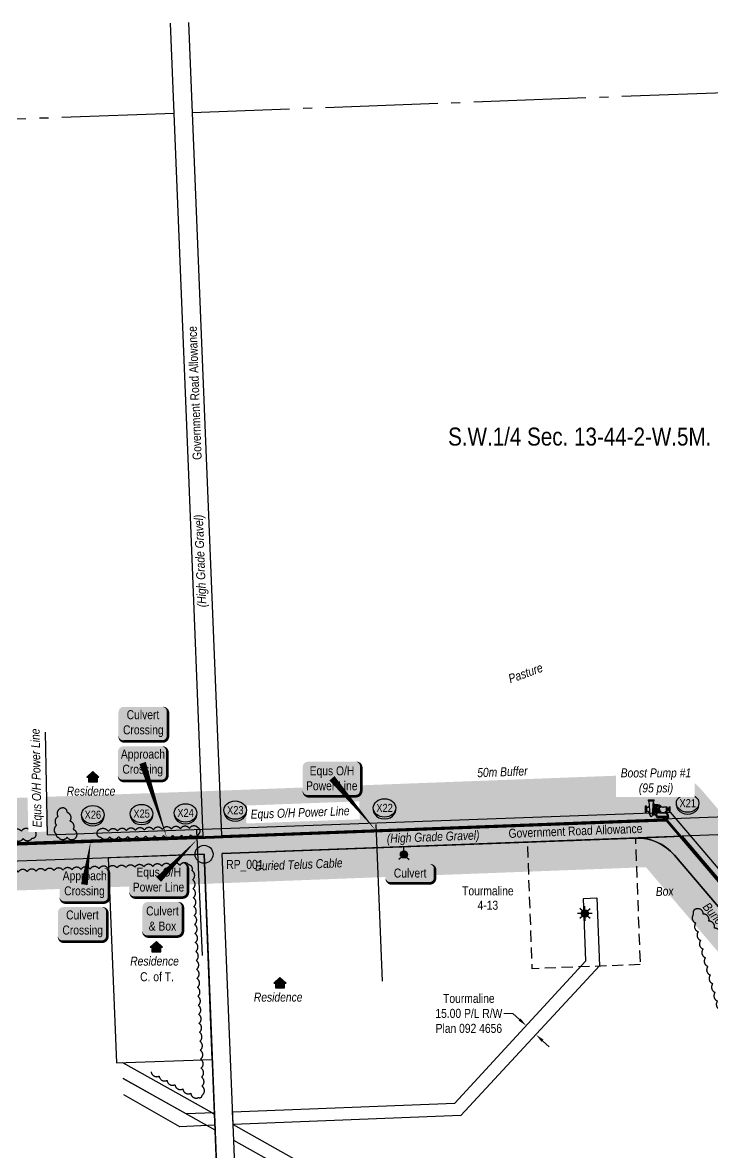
# Model space of a CAD drawing. Extents: x 686576 to 694196, y 5850445 to 5855412.
# Drawn here: x 690578 to 691345, y 5851791 to 5853049 of the extents above; entities that cross this region are included whole.
import ezdxf
from ezdxf.enums import TextEntityAlignment as Align

# ---------------------------------------------------------------- set-up
doc = ezdxf.new("R2010")
doc.units = 0
doc.header["$LTSCALE"] = 5
doc.header["$PDSIZE"] = 0.5
for name, pattern in [('0', [1, 1, 0]), ('foc-ACCESSROAD', [3.75, 2.5, -1.25]), ('foc-QUARTERLINE', [33, 25, -3, 2, -3])]:
    doc.linetypes.add(name, pattern=pattern)
doc.layers.get('Defpoints').update_dxf_attribs({"color": 9})
for name, color, linetype in [('35', 37, 'Continuous'), ('AS-POWER', 104, 'foc-POWER'), ('AS-POWER-T', 104, 'Continuous'), ('AS-RESIDENCE', 14, 'Continuous'), ('AS-TELEPHONE-T', 224, 'Continuous'), ('AS-TELUS', 224, 'foc-TEL'), ('C-SYMBOL', 7, 'Continuous'), ('CG-NOTES', 7, 'Continuous'), ('F-RW', 190, 'Continuous'), ('F-WS', 190, 'foc-ACCESSROAD'), ('F-WS-S', 190, 'Continuous'), ('L-QSEC', 8, 'foc-QUARTERLINE'), ('L-ROAD-T', 7, 'Continuous'), ('L-SEC', 7, 'Continuous'), ('L-TITLEDB', 4, 'Continuous'), ('L-TITLEDB-T', 4, 'Continuous'), ('P-BUFFER-H 30m', 51, 'Continuous'), ('P-BUFFER-T', 40, 'Continuous'), ('P-CROSSINGS', 250, 'Continuous'), ('P-TXT', 4, 'Continuous'), ('T-BUSH', 110, '0')]:
    doc.layers.add(name, color=color, linetype=linetype)
for name, color, linetype, lineweight in [('F-RW-T', 190, 'Continuous', 9), ('F-WS-T', 190, 'Continuous', 9), ('T-TEXT', 48, 'Continuous', 18)]:
    doc.layers.add(name, color=color, linetype=linetype, lineweight=lineweight)
doc.layers.add('P-PROPOSED-WL4', color=7, linetype='Continuous', true_color=0x5b5bc8)
doc.styles.add('100L', font='ARIALN.TTF', dxfattribs={"height": 11})
doc.styles.add('175L', font='ARIALN.TTF', dxfattribs={"height": 20})
doc.styles.add('80', font='ARIALN.TTF', dxfattribs={"height": 10})
doc.styles.add('80CG', font='ARIALN.TTF', dxfattribs={"height": 10})
doc.styles.add('80L', font='ARIALN.TTF', dxfattribs={"height": 10})
doc.styles.add('80LS', font='ARIALNI.TTF', dxfattribs={"height": 10})
doc.styles.add('Crossing', font='ARIALN.TTF', dxfattribs={"height": 10})
doc.styles.add('foc-LtypeFont', font='ARIALN.TTF', dxfattribs={"height": 7.35})
doc.linetypes.add('foc-POWER', pattern='A,6,-1,["P",foc-LtypeFont,S=0.2,R=0,X=-0.625,Y=-0.75],-1.24,4', length=12.24)
doc.linetypes.add('foc-TEL', pattern='A,2,-1,["T",foc-LtypeFont,S=0.2,R=0,X=-0.425,Y=-0.75],-1.24,8', length=12.24)
doc.linetypes.add('foc-TEL-NOLINE', pattern='A,0,-2,["T",foc-LtypeFont,S=0.2,R=0,X=-0.425,Y=-0.75],-10.24', length=12.24)
doc.dimstyles.new('Compass 5 000', dxfattribs={"dimscale": 5, "dimtxt": 9, "dimasz": 2, "dimexe": 0.2, "dimexo": 0.0625, "dimgap": 0.5, "dimtad": 0, "dimtih": 1, "dimtoh": 1, "dimzin": 0, "dimdsep": 46, "dimtxsty": '80CG', "dimcen": 0.1, "dimse1": 1, "dimse2": 1, "dimclrd": 256, "dimclrt": 256, "dimaunit": 1, "dimadec": 4, "dimazin": 0, "dimtfac": 0.06, "dimtofl": 0, "dimtmove": 0, "dimatfit": 1, "dimfxl": 0.2, "dimtolj": 1, "dimtzin": 0, "dimlwd": -1, "dimarcsym": 0})

# ---------------------------------------------------------------- blocks, each defined once
blk = doc.blocks.new('*D79')
at = {"layer": 'Defpoints', "color": 0, "transparency": 16777216}
for p in [(691147.2, 5851942.8), (691137.8, 5851932.5), (691158.1, 5851932.7)]:
    blk.add_point(p, dxfattribs=at)
at = {"layer": 'F-RW-T', "transparency": 16777216}
for p, q in [((691123.1, 5851946.1), (691113.1, 5851946.1)), ((691130.4, 5851939.3), (691123.1, 5851946.1)), ((691156, 5851915.7), (691163.4, 5851908.9))]:
    blk.add_line(p, q, dxfattribs=at)
for points in [[(691131.6, 5851940.5), (691129.3, 5851938.1), (691137.8, 5851932.5)], [(691157.1, 5851916.9), (691154.9, 5851914.5), (691148.7, 5851922.5)]]:
    blk.add_solid(points, dxfattribs=at)
at = {"layer": 'F-RW-T', "transparency": 16777216, "insert": (691074, 5851946.1), "char_height": 10, "attachment_point": 5, "style": '80CG'}
blk.add_mtext('\\A1;Tourmaline\\P15.00 P/L R/W\\PPlan 092 4656', dxfattribs=at)
blk = doc.blocks.new('res_occ')
for points in [[(0.1, 0.89), (-1.26, -0.37), (1.46, -0.37)], [(-0.9, -1.43), (1.1, -1.43), (1.1, -0.37), (-0.9, -0.37)]]:
    blk.add_hatch(color=14).paths.add_polyline_path(points)
at = {"color": 14}
for points in [[(0.1, 0.89), (-1.26, -0.37), (1.46, -0.37)], [(-0.9, -1.43), (1.1, -1.43), (1.1, -0.37), (-0.9, -0.37)]]:
    blk.add_lwpolyline(points, close=True, dxfattribs=at)
blk = doc.blocks.new('GAS')
h = blk.add_hatch(color=255)
h.dxf.hatch_style = 1
edge = h.paths.add_edge_path()
edge.add_arc((0, 0), 0.9, 0, 360)
for p, q in [((-0.81, 0), (-1.62, 0)), ((-0.57, 0.57), (-1.14, 1.14)), ((0, 0.81), (0, 1.62)), ((0.57, 0.57), (1.14, 1.14)), ((1.62, 0), (0.81, 0)), ((-0.57, -0.57), (-1.14, -1.14)), ((0, -0.81), (0, -1.62)), ((1.14, -1.14), (0.57, -0.57))]:
    blk.add_line(p, q)
blk.add_circle((0, 0), 0.8)
blk = doc.blocks.new('*U52')
h = blk.add_hatch(color=254)
edge = h.paths.add_edge_path()
edge.add_line((-21.5, -20), (21.5, -20))
edge.add_arc((21.5, -14), 6, 270, 360)
edge.add_line((27.5, -14), (27.5, 12.5))
edge.add_arc((21.5, 12.5), 6, 0, 90)
edge.add_line((21.5, 18.5), (-21.5, 18.5))
edge.add_arc((-21.5, 12.5), 6, 90, 180)
edge.add_line((-27.5, 12.5), (-27.5, -14))
edge.add_arc((-21.5, -14), 6, 180, 270)
at = {"color": 160, "flags": 128}
blk.add_lwpolyline([(-21.5, -20, 3, 3, 0), (21.5, -20, 3, 3, 0.414214), (27.5, -14, 3, 3, 0), (27.5, 12.5, 3, 0, 0.414214), (21.5, 18.5, 0, 0, 0), (-21.5, 18.5, 0, 0, 0.414214), (-27.5, 12.5, 0, 0, 0), (-27.5, -14, 0, 3, 0.414214)], format="xyseb", close=True, dxfattribs=at)
at = {"color": 160, "style": '80'}
blk.add_attdef('ENTER_TEXT_001', (-26.8, -4.9), '', height=10, dxfattribs=at)
blk = doc.blocks.new('*U53')
h = blk.add_hatch(color=254)
edge = h.paths.add_edge_path()
edge.add_line((-21.5, -20), (21.5, -20))
edge.add_arc((21.5, -14), 6, 270, 360)
edge.add_line((27.5, -14), (27.5, 12.5))
edge.add_arc((21.5, 12.5), 6, 0, 90)
edge.add_line((21.5, 18.5), (-21.5, 18.5))
edge.add_arc((-21.5, 12.5), 6, 90, 180)
edge.add_line((-27.5, 12.5), (-27.5, -14))
edge.add_arc((-21.5, -14), 6, 180, 270)
at = {"color": 160, "flags": 128}
blk.add_lwpolyline([(-21.5, -20, 3, 3, 0), (21.5, -20, 3, 3, 0.414214), (27.5, -14, 3, 3, 0), (27.5, 12.5, 3, 0, 0.414214), (21.5, 18.5, 0, 0, 0), (-21.5, 18.5, 0, 0, 0.414214), (-27.5, 12.5, 0, 0, 0), (-27.5, -14, 0, 3, 0.414214)], format="xyseb", close=True, dxfattribs=at)
at = {"color": 160, "style": '80'}
blk.add_attdef('ENTER_TEXT_001', (-26.8, -4.9), '', height=10, dxfattribs=at)
blk = doc.blocks.new('*U46')
h = blk.add_hatch(color=255)
edge = h.paths.add_edge_path()
edge.add_line((-26.5, -20), (26.5, -20))
edge.add_arc((26.5, -14), 6, 270, 360)
edge.add_line((32.5, -14), (32.5, 12.5))
edge.add_arc((26.5, 12.5), 6, 0, 90)
edge.add_line((26.5, 18.5), (-26.5, 18.5))
edge.add_arc((-26.5, 12.5), 6, 90, 180)
edge.add_line((-32.5, 12.5), (-32.5, -14))
edge.add_arc((-26.5, -14), 6, 180, 270)
at = {"color": 104, "flags": 128}
blk.add_lwpolyline([(-26.5, -20, 3, 3, 0), (26.5, -20, 3, 3, 0.414214), (32.5, -14, 3, 3, 0), (32.5, 12.5, 3, 0, 0.414214), (26.5, 18.5, 0, 0, 0), (-26.5, 18.5, 0, 0, 0.414214), (-32.5, 12.5, 0, 0, 0), (-32.5, -14, 0, 3, 0.414214)], format="xyseb", close=True, dxfattribs=at)
blk.add_lwpolyline([(49.4, -58.8, 0, 7.5, 0), (0, 0, 0, 0, 0)], format="xyseb", dxfattribs=at)
at = {"color": 104, "style": '80'}
blk.add_attdef('ENTER_TEXT_001', (-26.8, -4.9), '', height=10, dxfattribs=at)
blk = doc.blocks.new('*U41')
h = blk.add_hatch(color=255)
edge = h.paths.add_edge_path()
edge.add_line((-26.5, -20), (26.5, -20))
edge.add_arc((26.5, -14), 6, 270, 360)
edge.add_line((32.5, -14), (32.5, 12.5))
edge.add_arc((26.5, 12.5), 6, 0, 90)
edge.add_line((26.5, 18.5), (-26.5, 18.5))
edge.add_arc((-26.5, 12.5), 6, 90, 180)
edge.add_line((-32.5, 12.5), (-32.5, -14))
edge.add_arc((-26.5, -14), 6, 180, 270)
at = {"color": 104, "flags": 128}
blk.add_lwpolyline([(43.1, 45, 0, 7.5, 0), (0, 0, 0, 0, 0)], format="xyseb", dxfattribs=at)
blk.add_lwpolyline([(-26.5, -20, 3, 3, 0), (26.5, -20, 3, 3, 0.414214), (32.5, -14, 3, 3, 0), (32.5, 12.5, 3, 0, 0.414214), (26.5, 18.5, 0, 0, 0), (-26.5, 18.5, 0, 0, 0.414214), (-32.5, 12.5, 0, 0, 0), (-32.5, -14, 0, 3, 0.414214)], format="xyseb", close=True, dxfattribs=at)
at = {"color": 104, "style": '80'}
blk.add_attdef('ENTER_TEXT_001', (-26.8, -4.9), '', height=10, dxfattribs=at)
blk = doc.blocks.new('*U33')
h = blk.add_hatch(color=59)
edge = h.paths.add_edge_path()
edge.add_line((-21.5, -20), (21.5, -20))
edge.add_arc((21.5, -14), 6, 270, 360)
edge.add_line((27.5, -14), (27.5, 12.5))
edge.add_arc((21.5, 12.5), 6, 0, 90)
edge.add_line((21.5, 18.5), (-21.5, 18.5))
edge.add_arc((-21.5, 12.5), 6, 90, 180)
edge.add_line((-27.5, 12.5), (-27.5, -14))
edge.add_arc((-21.5, -14), 6, 180, 270)
at = {"color": 1, "flags": 128}
blk.add_lwpolyline([(6.9, 48.4, 0, 7.5, 0), (0, 0, 0, 0, 0)], format="xyseb", dxfattribs=at)
blk.add_lwpolyline([(-21.5, -20, 3, 3, 0), (21.5, -20, 3, 3, 0.414214), (27.5, -14, 3, 3, 0), (27.5, 12.5, 3, 0, 0.414214), (21.5, 18.5, 0, 0, 0), (-21.5, 18.5, 0, 0, 0.414214), (-27.5, 12.5, 0, 0, 0), (-27.5, -14, 0, 3, 0.414214)], format="xyseb", close=True, dxfattribs=at)
at = {"color": 1, "style": '80'}
blk.add_attdef('ENTER_TEXT_001', (-36, -5), '', height=10, dxfattribs=at)
blk = doc.blocks.new('*U34')
h = blk.add_hatch(color=59)
edge = h.paths.add_edge_path()
edge.add_line((-21.5, -20), (21.5, -20))
edge.add_arc((21.5, -14), 6, 270, 360)
edge.add_line((27.5, -14), (27.5, 12.5))
edge.add_arc((21.5, 12.5), 6, 0, 90)
edge.add_line((21.5, 18.5), (-21.5, 18.5))
edge.add_arc((-21.5, 12.5), 6, 90, 180)
edge.add_line((-27.5, 12.5), (-27.5, -14))
edge.add_arc((-21.5, -14), 6, 180, 270)
at = {"color": 1, "flags": 128}
blk.add_lwpolyline([(-21.5, -20, 3, 3, 0), (21.5, -20, 3, 3, 0.414214), (27.5, -14, 3, 3, 0), (27.5, 12.5, 3, 0, 0.414214), (21.5, 18.5, 0, 0, 0), (-21.5, 18.5, 0, 0, 0.414214), (-27.5, 12.5, 0, 0, 0), (-27.5, -14, 0, 3, 0.414214)], format="xyseb", close=True, dxfattribs=at)
blk.add_lwpolyline([(27.5, -84.8, 0, 7.5, 0), (0, 0, 0, 0, 0)], format="xyseb", dxfattribs=at)
at = {"color": 1, "style": '80'}
blk.add_attdef('ENTER_TEXT_001', (-36, -5), '', height=10, dxfattribs=at)
blk = doc.blocks.new('xing2')
h = blk.add_hatch(color=50)
h.dxf.hatch_style = 1
edge = h.paths.add_edge_path()
edge.add_ellipse((0, 0), major_axis=(-12.5, 0), ratio=0.816297, start_angle=0, end_angle=360)
h = blk.add_hatch(color=250)
h.dxf.hatch_style = 1
edge = h.paths.add_edge_path()
edge.add_ellipse((0, -2), major_axis=(-12.5, 0), ratio=0.816297, start_angle=0, end_angle=180)
edge.add_line((12.5, -2), (12.5, 0))
edge.add_ellipse((0, 0), major_axis=(-12.5, 0), ratio=0.816297, start_angle=0, end_angle=180, ccw=False)
edge.add_line((-12.5, 0), (-12.5, -2))
at = {"color": 250}
blk.add_ellipse((0, 0), major_axis=(-12.5, 0), ratio=0.816297, dxfattribs=at)
blk.add_ellipse((0, -2), major_axis=(-12.5, 0), ratio=0.816297, start_param=0, end_param=3.141593, dxfattribs=at)
at = {"color": 250, "style": 'Crossing'}
blk.add_attdef('CROSSING', text='', height=9, dxfattribs=at).set_placement((0.1, 0), align=Align.MIDDLE_CENTER)
at = {"color": 250, "style": 'Crossing', "flags": 1}
for tag, p in [('OWNER', (0.1, -12.5)), ('DESCRIPTION', (0.1, -25.8)), ('LOCATION', (0.1, -39.3)), ('DWG_REF', (0.1, -52.8))]:
    blk.add_attdef(tag, text='', height=9, dxfattribs=at).set_placement(p, align=Align.MIDDLE_CENTER)
blk = doc.blocks.new('WAT')
h = blk.add_hatch(color=255)
h.dxf.hatch_style = 1
edge = h.paths.add_edge_path()
edge.add_arc((0, 0), 0.9, 0, 360)
at = {"color": 170}
for p, q in [((0, 0.82), (0, 1.63)), ((-0.58, -0.58), (-1.15, -1.15)), ((0.58, -0.58), (1.15, -1.15))]:
    blk.add_line(p, q, dxfattribs=at)
blk.add_circle((0, 0), 0.8, dxfattribs=at)
blk = doc.blocks.new('*U113')
h = blk.add_hatch(color=254)
edge = h.paths.add_edge_path()
edge.add_line((-21.5, -11.5), (21.5, -11.5))
edge.add_arc((21.5, -5.5), 6, 270, 360)
edge.add_line((27.5, -5.5), (27.5, 4))
edge.add_arc((21.5, 4), 6, 0, 90)
edge.add_line((21.5, 10), (-21.5, 10))
edge.add_arc((-21.5, 4), 6, 90, 180)
edge.add_line((-27.5, 4), (-27.5, -5.5))
edge.add_arc((-21.5, -5.5), 6, 180, 270)
at = {"color": 160, "flags": 128}
blk.add_lwpolyline([(-21.5, -11.5, 3, 3, 0), (21.5, -11.5, 3, 3, 0.414214), (27.5, -5.5, 3, 3, 0), (27.5, 4, 3, 0, 0.414214), (21.5, 10, 0, 0, 0), (-21.5, 10, 0, 0, 0.414214), (-27.5, 4, 0, 0, 0), (-27.5, -5.5, 0, 3, 0.414214)], format="xyseb", close=True, dxfattribs=at)
at = {"color": 160, "style": '80'}
blk.add_attdef('ENTER_TEXT_001', (-26.8, -4.9), '', height=10, dxfattribs=at)
blk = doc.blocks.new('*U112')
h = blk.add_hatch(color=254)
edge = h.paths.add_edge_path()
edge.add_line((-16.5, -20), (16.5, -20))
edge.add_arc((16.5, -14), 6, 270, 360)
edge.add_line((22.5, -14), (22.5, 12.5))
edge.add_arc((16.5, 12.5), 6, 0, 90)
edge.add_line((16.5, 18.5), (-16.5, 18.5))
edge.add_arc((-16.5, 12.5), 6, 90, 180)
edge.add_line((-22.5, 12.5), (-22.5, -14))
edge.add_arc((-16.5, -14), 6, 180, 270)
at = {"color": 160, "flags": 128}
blk.add_lwpolyline([(-16.5, -20, 3, 3, 0), (16.5, -20, 3, 3, 0.414214), (22.5, -14, 3, 3, 0), (22.5, 12.5, 3, 0, 0.414214), (16.5, 18.5, 0, 0, 0), (-16.5, 18.5, 0, 0, 0.414214), (-22.5, 12.5, 0, 0, 0), (-22.5, -14, 0, 3, 0.414214)], format="xyseb", close=True, dxfattribs=at)
at = {"color": 160, "style": '80'}
blk.add_attdef('ENTER_TEXT_001', (-26.8, -4.9), '', height=10, dxfattribs=at)
blk = doc.blocks.new('A$C32476C2E')
for p, q in [((-72.4, 15.5), (-79.5, 15.5)), ((-79.5, 15.5), (-79.5, -19.6)), ((-76, 15.5), (-76, -19.6)), ((-72.4, 15.5), (-72.4, -19.6)), ((-61.9, 54.2), (-61.9, 47.2)), ((-61.9, 54.2), (-26.7, 54.2)), ((-61.9, 50.7), (-26.7, 50.7)), ((-61.9, 47.2), (-26.7, 47.2)), ((-51.3, -37.8), (-56.6, 46.4)), ((-37.3, -37.2), (-31, 46.6)), ((-32, -2.1), (-32, 33.1)), ((-27.6, 33.1), (-32, 33.1)), ((-27.6, 24.3), (-27.6, 33.1)), ((-27.6, -2.1), (-27.6, 24.3)), ((-23.2, 24.3), (-27.6, 24.3)), ((-26.7, 47.2), (-26.7, 54.2)), ((-23.2, -2.1), (-23.2, 24.3)), ((-19.7, -2.1), (-19.7, 6.8)), ((-19.7, 4.3), (-13.4, 4.3)), ((-13.4, 6.8), (-9.9, 6.8)), ((-13.4, -2.1), (-13.4, 6.8)), ((-9.9, -2.1), (-9.9, 6.8)), ((-9.9, 2.3), (1.4, 2.3)), ((1.4, 4.2), (3.1, 5.9)), ((1.4, -2.1), (1.4, 4.2)), ((3.1, -2.1), (3.1, 8.5)), ((5.3, -2.1), (5.3, 8.8)), ((50.6, 10.2), (29.5, 10.2)), ((47.1, -14.4), (47.1, 10.2)), ((50.6, -14.4), (50.6, 10.2)), ((54.1, 3.2), (50.6, 6.7)), ((54.1, -7.3), (54.1, 3.2)), ((59.4, 2.3), (54.1, 2.3)), ((62.9, 5), (59.4, 5)), ((59.4, -9.1), (59.4, 5)), ((62.9, -16.1), (62.9, 12)), ((62.9, 12), (68.2, 12)), ((68.2, -16.1), (68.2, 12)), ((-72.4, -19.6), (-79.5, -19.6)), ((-51.1, -39.2), (-57.1, -22.7)), ((-27.6, -37.2), (-37.3, -37.2)), ((-32, -2.1), (-32, -37.2)), ((-27.6, -2.1), (-27.6, -28.4)), ((-27.6, -28.4), (-27.6, -37.2)), ((-23.2, -28.4), (-27.6, -28.4)), ((-23.2, -2.1), (-23.2, -28.4)), ((-19.7, -2.1), (-19.7, -10.9)), ((-19.7, -8.4), (-13.4, -8.4)), ((-13.4, -2.1), (-13.4, -10.9)), ((-13.4, -10.9), (-9.9, -10.9)), ((4.3, -24.1), (-10.6, -26.9)), ((-10.2, -51.1), (61.2, -51.1)), ((-9.9, -2.1), (-9.9, -10.9)), ((-9.9, -6.5), (1.4, -6.5)), ((54.9, -45.8), (-6.2, -45.8)), ((1.4, -2.1), (1.4, -8.3)), ((1.4, -8.3), (3.1, -10)), ((4.3, -49), (2.2, -51.1)), ((3.1, -2.1), (3.1, -12.6)), ((4.3, -18.7), (4.3, -24.1)), ((4.3, -24.1), (45.7, -24.1)), ((39.4, -49), (4.3, -49)), ((5.3, -2.1), (5.3, -12.9)), ((39.4, -49), (41.5, -51.1)), ((50.6, -14.4), (45.3, -14.4)), ((54.1, -7.3), (50.6, -10.8)), ((59.4, -6.5), (54.1, -6.5)), ((62.9, -9.1), (59.4, -9.1)), ((62.9, -16.1), (68.2, -16.1))]:
    blk.add_line(p, q)
for centre, radius, start, end in [((-70.7, 24.3), 16, 263.59452, 348.02693), ((-57.3, 46.5), 0.664, 348.39645, 77.27232), ((-30.3, 46.4), 0.729, 94.53995, 183.86606), ((-14.1, -21.6), 46.8, 56.19007, 101.19007), ((-14.1, -21.6), 40.7, 56.19007, 102.90917), ((-13.7, 6), 6.05, 82.55689, 172.55689), ((-13.8, -30.6), 42.6, 66.52911, 88.78776), ((3.5, 13.4), 4.89, 265.57736, 292.96393), ((6.9, 5.5), 3.68, 95.16317, 112.96393), ((13.4, 17.3), 7.11, 226.69077, 273.74621), ((29.2, 35), 24.7, 225.69859, 270.69859), ((-71, -26.8), 14.5, 16.37076, 95.53868), ((-44.3, -37.5), 7.04, 182.34534, 2.34534), ((-14.1, 17.5), 40.7, 257.09083, 303.80993), ((-52.7, -60.4), 43.5, 12.33812, 47.33812), ((-13.7, -10.1), 6.05, 187.44311, 277.44311), ((-9.9, -30.4), 3.52, 100.75821, 215.05121), ((-13.8, 26.5), 42.6, 271.21224, 293.47089), ((-52.7, -60.4), 48.7, 17.38188, 35.05121), ((3.5, -17.5), 4.89, 67.03607, 94.42264), ((6.9, -9.6), 3.68, 247.03607, 264.83683), ((13.4, -21.5), 7.11, 86.25379, 133.30923), ((-10.2, -60.7), 66.8, 12.83031, 42.62169), ((-10.2, -60.7), 72.1, 7.62169, 42.62169)]:
    blk.add_arc(centre, radius, start, end)

msp = doc.modelspace()

# ---------------------------------------------------------------- hatches: boundary and pattern name
at = {"layer": 'P-BUFFER-H 30m'}
h = msp.add_hatch(color=256, dxfattribs=at)
h.dxf.hatch_style = 1
edge = h.paths.add_edge_path()
edge.add_line((692485.285, 5850546.224), (693234.672, 5850576.164))
edge.add_arc((693232.676, 5850626.124), 50, 272.287877, 362.287866)
edge.add_line((693282.637, 5850628.12), (693278.626, 5850728.505))
edge.add_arc((693228.666, 5850726.509), 50, 2.287866, 92.287866)
edge.add_line((693226.67, 5850776.47), (693223.672, 5850776.35))
edge.add_arc((693225.668, 5850726.39), 50, 92.287866, 182.287866)
edge.add_line((693175.708, 5850724.394), (693177.603, 5850676.966))
edge.add_line((693177.603, 5850676.966), (692534.182, 5850651.26))
edge.add_line((692534.182, 5850651.26), (692529.376, 5850774.462))
edge.add_arc((692479.414, 5850772.513), 50, 2.233701, 40.448379)
edge.add_line((692517.464, 5850804.951), (692013.475, 5851396.124))
edge.add_line((692013.475, 5851396.124), (691332.729, 5852195.181))
edge.add_arc((691294.669, 5852162.755), 50, 40.428902, 92.157267)
edge.add_line((691292.786, 5852212.72), (690776.752, 5852193.281))
edge.add_line((690776.752, 5852193.281), (689968.222, 5852164.524))
edge.add_line((689968.222, 5852164.524), (689209.528, 5852137.539))
edge.add_line((689209.528, 5852137.539), (689206.801, 5852210.075))
edge.add_arc((689156.836, 5852208.197), 50, 2.15307, 92.15307)
edge.add_line((689154.957, 5852258.161), (689134.896, 5852257.407))
edge.add_arc((689136.775, 5852207.442), 50, 92.15307, 182.133807)
edge.add_line((689086.809, 5852205.581), (689089.508, 5852133.156))
edge.add_line((689089.508, 5852133.156), (688334.288, 5852104.552))
edge.add_line((688334.288, 5852104.552), (687584.019, 5852076.138))
edge.add_line((687584.019, 5852076.138), (687563.311, 5852622.77))
edge.add_arc((687513.347, 5852620.878), 50, 2.169403, 92.169403)
edge.add_line((687511.455, 5852670.842), (687481.315, 5852669.7))
edge.add_arc((687483.207, 5852619.736), 50, 92.169403, 182.169403)
edge.add_line((687433.243, 5852617.843), (687433.357, 5852614.845))
edge.add_arc((687483.321, 5852616.738), 50, 182.169403, 244.990014)
edge.add_line((687462.182, 5852571.426), (687483.098, 5852019.277))
edge.add_arc((687533.063, 5852021.169), 50, 182.169403, 272.168912)
edge.add_line((687534.955, 5851971.205), (688338.186, 5852001.626))
edge.add_line((688338.186, 5852001.626), (689146.336, 5852032.234))
edge.add_arc((689144.443, 5852082.198), 50, 272.168987, 280.122251)
edge.add_arc((689158.552, 5852082.692), 50, 263.890944, 272.037006)
edge.add_line((689160.329, 5852032.724), (689971.883, 5852061.589))
edge.add_line((689971.883, 5852061.589), (690780.468, 5852090.348))
edge.add_arc((690778.691, 5852140.316), 50, 272.037006, 272.157267)
edge.add_line((690780.573, 5852090.352), (691270.987, 5852108.825))
edge.add_line((691270.987, 5852108.825), (691935.081, 5851329.315))
edge.add_line((691935.081, 5851329.315), (692427.17, 5850752.101))
edge.add_line((692427.17, 5850752.101), (692433.327, 5850594.236))
edge.add_arc((692483.289, 5850596.185), 50, 182.233701, 272.287877)

# ---------------------------------------------------------------- linework, layer by layer
at = {"layer": '35', "color": 3}
msp.add_circle((690779.391, 5852123.214), 9.999, dxfattribs=at)
at = {"layer": 'AS-POWER', "linetype": 'foc-POWER', "flags": 128}
for points in [[(690605.382, 5852144.714), (690602.926, 5852259.026)], [(690605.382, 5852144.714), (691297.841, 5852170.218), (691984.426, 5851364.112), (692478.407, 5850794.152)], [(690977.881, 5851982.18), (690970.745, 5852156.203)], [(690777.836, 5852010.73), (690771.54, 5852149.939)]]:
    msp.add_lwpolyline(points, dxfattribs=at)
at = {"layer": 'AS-TELUS', "linetype": 'foc-TEL-NOLINE', "flags": 128}
msp.add_lwpolyline([(690799.492, 5852123.971), (691259.235, 5852141.293, -0.22902223), (691302.815, 5852122.1), (691617.268, 5851752.927), (692435.693, 5850792.725, -0.16831044), (692460.842, 5850728.35)], format="xyb", dxfattribs=at)
for points in [[(686607.197, 5851968.954), (686725.132, 5851973.366), (687512.019, 5852003.243), (687537.041, 5852004.116), (688337.184, 5852034.495), (689142.251, 5852064.985), (689970.864, 5852094.457), (690779.391, 5852123.214)], [(690815.539, 5851218.94), (690779.391, 5852123.214)]]:
    msp.add_lwpolyline(points, dxfattribs=at)
at = {"layer": 'F-RW', "flags": 128}
for points in [[(691201.52, 5852074.145), (691216.502, 5852074.721), (691219.411, 5851998.996), (691065.228, 5851832.382), (690811.661, 5851822.413), (690811.073, 5851836.652), (691058.446, 5851846.384), (691204.192, 5852004.603), (691201.52, 5852074.145)], [(690688.68, 5851891.431), (690787.92, 5851835.742), (690791.058, 5851833.981), (690791.77, 5851816.383), (690689.392, 5851873.833)], [(690689.392, 5851873.839), (690759.282, 5851834.616), (690790.981, 5851835.862)], [(690790.981, 5851835.862), (690791.572, 5851821.623), (690752.63, 5851820.092), (690690.138, 5851855.372)], [(690811.661, 5851822.413), (690937.62, 5851751.694), (691432.101, 5851340.906), (691951.721, 5851360.425), (691964.112, 5851345.885), (691633.55, 5851333.465), (691426.932, 5851325.706), (690929.09, 5851739.284), (690812.373, 5851804.813), (690811.661, 5851822.413)]]:
    msp.add_lwpolyline(points, dxfattribs=at)
at = {"layer": 'F-WS', "flags": 128}
msp.add_lwpolyline([(691264.541, 5852000.393), (691144.626, 5851995.877), (691139.32, 5852136.777), (691259.235, 5852141.293)], close=True, dxfattribs=at)
at = {"layer": 'L-QSEC', "flags": 128}
for points in [[(691534.049, 5852977.366), (690766.279, 5852948.386)], [(690746.179, 5852947.626), (689938.673, 5852918.596)]]:
    msp.add_lwpolyline(points, dxfattribs=at)
at = {"layer": 'L-SEC', "flags": 128}
for points in [[(690778.581, 5852143.313), (690762.38, 5852545.47), (690746.179, 5852947.626), (690742.084, 5853048.025)], [(690762.185, 5853048.772), (690766.279, 5852948.386)], [(690766.279, 5852948.386), (690782.481, 5852546.228), (690798.682, 5852144.07)], [(690798.682, 5852144.07), (691199.816, 5852159.18), (691600.949, 5852174.291), (692002.107, 5852189.413), (692403.265, 5852204.534)], [(692404.054, 5852184.434), (690799.492, 5852123.971)], [(690778.581, 5852143.313), (689161.598, 5852085.801)], [(689970.864, 5852094.457), (690779.391, 5852123.214)], [(690779.391, 5852123.214), (690795.652, 5851721.045), (690811.912, 5851318.873), (690815.539, 5851218.94)], [(690835.639, 5851219.715), (690832.012, 5851319.648), (690815.752, 5851721.81), (690799.492, 5852123.971)]]:
    msp.add_lwpolyline(points, dxfattribs=at)
at = {"layer": 'L-TITLEDB', "flags": 128}
msp.add_lwpolyline([(691311.225, 5852143.254), (691616.011, 5851785.43), (691977.33, 5851361.386), (692458.15, 5850797.392), (692460.842, 5850728.35, 0.16831044), (692435.693, 5850792.725), (691968.244, 5851341.036), (691949.718, 5851362.775), (691617.268, 5851752.927), (691302.815, 5852122.1, 0.22960871), (691259.136, 5852141.284)], format="xyb", close=True, dxfattribs=at)
msp.add_lwpolyline([(690672.792, 5852119.42), (690682.004, 5851891.034), (690788.603, 5851894.828), (690779.391, 5852123.214), (690672.792, 5852119.42)], dxfattribs=at)
at = {"layer": 'P-PROPOSED-WL4', "linetype": 'Continuous', "const_width": 3, "flags": 128}
msp.add_lwpolyline([(693232.374, 5850627.77), (692484.561, 5850597.894), (692477.767, 5850772.069), (691974.165, 5851362.789), (691293.947, 5852161.225), (690778.636, 5852141.814), (689160.155, 5852084.248), (689155.554, 5852206.633), (689138.492, 5852205.991), (689143.05, 5852083.644), (687534.826, 5852022.735), (687512.228, 5852619.273), (687483.591, 5852618.188)], dxfattribs=at)
at = {"layer": 'T-BUSH', "flags": 128}
for points in [[(690617.073, 5852142.221, 0.52056705), (690627.071, 5852142.12, 0.52056705), (690637.07, 5852142.019, 0.52056705), (690633.787, 5852150.757, 0.52056705), (690630.165, 5852160.063, 0.52056705), (690627.328, 5852169.651, 0.52056705), (690620.499, 5852174.539, 0.52056705), (690617.081, 5852165.142, 0.52056705), (690615.339, 5852155.44, 0.52056705), (690615.221, 5852145.442, 0.52056705)], [(690528.213, 5852138.378, 0.52056705), (690538.201, 5852138.844, 0.52056705), (690548.189, 5852139.31, 0.52056705), (690558.178, 5852139.776, 0.52056705), (690568.166, 5852140.242, 0.52056705), (690578.154, 5852140.708, 0.52056705), (690588.142, 5852141.174, 0.52056705), (690592.671, 5852146.311, 0.52056705), (690586.169, 5852149.714, 0.52056705), (690576.201, 5852148.935, 0.52056705), (690566.232, 5852148.156, 0.52056705), (690556.263, 5852147.377, 0.52056705), (690546.341, 5852146.17, 0.52056705), (690536.437, 5852144.795, 0.52056705)], [(690660.157, 5852148.014, 0.52056705), (690664.494, 5852142.353, 0.52056705), (690674.473, 5852142.52, 0.52056705), (690684.469, 5852142.765, 0.52056705), (690694.465, 5852143.011, 0.52056705), (690704.461, 5852143.256, 0.52056705), (690714.457, 5852143.501, 0.52056705), (690724.453, 5852143.746, 0.52056705), (690734.449, 5852143.991, 0.52056705), (690744.445, 5852144.236, 0.52056705), (690754.441, 5852144.482, 0.52056705), (690764.437, 5852144.727, 0.52056705), (690774.064, 5852146.542, 0.52056705), (690773.032, 5852152.384, 0.52056705), (690763.039, 5852152.027, 0.52056705), (690753.047, 5852151.67, 0.52056705), (690743.054, 5852151.313, 0.52056705), (690733.061, 5852150.956, 0.52056705), (690723.069, 5852150.6, 0.52056705), (690713.076, 5852150.243, 0.52056705), (690703.083, 5852149.886, 0.52056705), (690693.091, 5852149.529, 0.52056705), (690683.098, 5852149.172, 0.52056705), (690673.105, 5852148.815, 0.52056705)], [(691434.445, 5851931.461, 0.52056705), (691428.212, 5851939.28, 0.52056705), (691421.98, 5851947.099, 0.52056705), (691415.747, 5851954.917, 0.52056705), (691409.514, 5851962.736, 0.52056705), (691403.281, 5851970.554, 0.52056705), (691397.048, 5851978.373, 0.52056705), (691390.815, 5851986.192, 0.52056705), (691384.582, 5851994.01, 0.52056705), (691378.349, 5852001.829, 0.52056705), (691372.116, 5852009.647, 0.52056705), (691365.883, 5852017.466, 0.52056705), (691359.65, 5852025.285, 0.52056705), (691353.417, 5852033.103, 0.52056705), (691347.184, 5852040.922, 0.52056705), (691340.951, 5852048.74, 0.52056705), (691334.718, 5852056.559, 0.52056705), (691327.291, 5852062.437, 0.52056705), (691323.848, 5852056.282, 0.52056705), (691326.531, 5852046.65, 0.52056705), (691329.215, 5852037.018, 0.52056705), (691331.898, 5852027.386, 0.52056705), (691334.582, 5852017.754, 0.52056705), (691337.266, 5852008.122, 0.52056705), (691339.949, 5851998.49, 0.52056705), (691342.633, 5851988.857, 0.52056705), (691345.316, 5851979.225, 0.52056705), (691348, 5851969.593, 0.52056705), (691350.684, 5851959.961, 0.52056705), (691353.367, 5851950.329, 0.52056705), (691356.051, 5851940.697, 0.52056705), (691358.735, 5851931.064, 0.52056705), (691362.239, 5851921.727, 0.52056705), (691366.301, 5851912.591, 0.52056705), (691371.667, 5851904.764, 0.52056705), (691380.822, 5851900.743, 0.52056705), (691389.977, 5851896.722, 0.52056705), (691398.78, 5851897.451, 0.52056705), (691407.241, 5851902.779, 0.52056705), (691415.702, 5851908.108, 0.52056705), (691424.163, 5851913.436, 0.52056705), (691432.624, 5851918.764, 0.52056705)]]:
    msp.add_lwpolyline(points, format="xyb", close=True, dxfattribs=at)
msp.add_lwpolyline([(690720.618, 5851881.14, 0.52056705), (690729.405, 5851876.369, 0.52056705), (690738.193, 5851871.598, 0.52056705), (690746.98, 5851866.827, 0.52056705), (690755.768, 5851862.057, 0.52056705), (690764.555, 5851857.286, 0.52056705), (690773.343, 5851852.515, 0.52056705), (690777.445, 5851855.228, 0.52056705), (690776.993, 5851865.217, 0.52056705), (690776.542, 5851875.206, 0.52056705), (690776.09, 5851885.195, 0.52056705), (690775.638, 5851895.183, 0.52056705), (690775.186, 5851905.172, 0.52056705), (690774.734, 5851915.161, 0.52056705), (690774.282, 5851925.15, 0.52056705), (690773.83, 5851935.139, 0.52056705), (690773.378, 5851945.127, 0.52056705), (690772.926, 5851955.116, 0.52056705), (690772.474, 5851965.105, 0.52056705), (690772.022, 5851975.094, 0.52056705), (690771.571, 5851985.083, 0.52056705), (690771.119, 5851995.071, 0.52056705), (690770.667, 5852005.06, 0.52056705), (690770.215, 5852015.049, 0.52056705), (690769.763, 5852025.038, 0.52056705), (690769.311, 5852035.027, 0.52056705), (690768.859, 5852045.015, 0.52056705), (690768.407, 5852055.004, 0.52056705), (690767.955, 5852064.993, 0.52056705), (690767.503, 5852074.982, 0.52056705), (690767.051, 5852084.97, 0.52056705), (690766.6, 5852094.959, 0.52056705), (690766.148, 5852104.948, 0.52056705), (690762.428, 5852111.372, 0.52056705), (690752.437, 5852110.958, 0.52056705), (690742.447, 5852110.543, 0.52056705), (690732.456, 5852110.128, 0.52056705), (690722.466, 5852109.714, 0.52056705), (690712.476, 5852109.299, 0.52056705), (690702.485, 5852108.885, 0.52056705), (690692.495, 5852108.47, 0.52056705), (690682.504, 5852108.055, 0.52056705), (690672.514, 5852107.641, 0.52056705), (690662.524, 5852107.226, 0.52056705), (690652.533, 5852106.811, 0.52056705), (690642.543, 5852106.397, 0.52056705), (690632.552, 5852105.982, 0.52056705), (690622.562, 5852105.567, 0.52056705), (690612.571, 5852105.153, 0.52056705), (690602.581, 5852104.738, 0.52056705), (690592.591, 5852104.323, 0.52056705), (690582.6, 5852103.909, 0.52056705), (690572.61, 5852103.494, 0.52056705), (690562.619, 5852103.08, 0.52056705), (690552.629, 5852102.665, 0.52056705), (690542.639, 5852102.25, 0.52056705), (690532.648, 5852101.836, 0.52056705), (690522.658, 5852101.421, 0.52056705), (690512.667, 5852101.006, 0.52056705), (690502.677, 5852100.592, 0.52056705), (690492.687, 5852100.177, 0.52056705), (690482.696, 5852099.762, 0.52056705), (690472.706, 5852099.348, 0.52056705), (690462.715, 5852098.933, 0.52056705), (690452.725, 5852098.518, 0.52056705), (690442.735, 5852098.104, 0.52056705), (690432.744, 5852097.689, 0.52056705), (690422.754, 5852097.274, 0.52056705), (690412.763, 5852096.86, 0.52056705), (690402.773, 5852096.445, 0.52056705), (690392.782, 5852096.031, 0.52056705), (690382.792, 5852095.616, 0.52056705), (690372.802, 5852095.201, 0.52056705), (690369.271, 5852088.773, 0.52056705), (690369.571, 5852078.779, 0.52056705), (690376.896, 5852073.054, 0.52056705), (690385.63, 5852068.187, 0.52056705), (690394.364, 5852063.319, 0.52056705), (690403.098, 5852058.451, 0.52056705), (690411.833, 5852053.583, 0.52056705), (690420.567, 5852048.715, 0.52056705), (690429.301, 5852043.847, 0.52056705), (690438.035, 5852038.98, 0.52056705), (690446.769, 5852034.112, 0.52056705), (690455.503, 5852029.244, 0.52056705), (690464.237, 5852024.376, 0.52056705), (690472.971, 5852019.508, 0.52056705), (690479.541, 5852015.847, 0.52056705)], format="xyb", dxfattribs=at)

# ---------------------------------------------------------------- block references
at = {"xscale": 0.1874999999999999, "yscale": 0.1874999999999999, "zscale": 0.1874999999999999}
msp.add_blockref('A$C32476C2E', (691285.181, 5852173.698), dxfattribs=at)
at = {"layer": 'AS-POWER-T'}
ref = msp.add_blockref('*U41', (690728.928, 5852095.089), dxfattribs=dict(at, xscale=0.9998299877283869, yscale=0.9998299877283869, zscale=0.9998299877283869))
ref.add_attrib('ENTER_TEXT_001', 'Equs O/H', (690704.123, 5852098.415), dxfattribs={"layer": '0', "color": 104, "height": 9.9983, "style": '80'})
ref.add_attrib('ENTER_TEXT_002', 'Power Line', (690700.089, 5852081.751), dxfattribs={"layer": '0', "color": 104, "height": 9.9983, "style": '80'})
at = {"layer": 'AS-RESIDENCE', "color": 6, "xscale": 4.99999999999996, "yscale": 4.99999999999996, "zscale": 4.99999999999996}
for p in [(690655.208, 5852210.99), (690725.822, 5852021.84), (690863.358, 5851981.701)]:
    msp.add_blockref('res_occ', p, dxfattribs=at)
at = {"layer": 'CG-NOTES'}
ref = msp.add_blockref('*U52', (690711.719, 5852268.758), dxfattribs=at)
ref.add_attrib('ENTER_TEXT_001', 'Culvert', (690693.339, 5852273.562), dxfattribs={"layer": '0', "color": 160, "height": 10, "style": '80'})
ref.add_attrib('ENTER_TEXT_002', 'Crossing', (690689.243, 5852256.718), dxfattribs={"layer": '0', "color": 160, "height": 10, "style": '80'})
ref = msp.add_blockref('*U34', (690711.025, 5852224.838), dxfattribs=dict(at, xscale=0.9990819249504513, yscale=0.9990819249504513, zscale=0.9990819249504513))
ref.add_attrib('ENTER_TEXT_001', 'Approach', (690686.923, 5852229.726), dxfattribs={"layer": '0', "color": 1, "height": 9.9908, "style": '80'})
ref.add_attrib('ENTER_TEXT_002', 'Crossing', (690688.569, 5852212.897), dxfattribs={"layer": '0', "color": 1, "height": 9.9908, "style": '80'})
ref = msp.add_blockref('*U33', (690646.265, 5852089.478), dxfattribs=dict(at, xscale=0.9990819249504513, yscale=0.9990819249504513, zscale=0.9990819249504513))
ref.add_attrib('ENTER_TEXT_001', 'Approach', (690622.163, 5852094.366), dxfattribs={"layer": '0', "color": 1, "height": 9.9908, "style": '80'})
ref.add_attrib('ENTER_TEXT_002', 'Crossing', (690623.809, 5852077.537), dxfattribs={"layer": '0', "color": 1, "height": 9.9908, "style": '80'})
ref = msp.add_blockref('*U113', (691008.914, 5852102.343), dxfattribs=at)
ref.add_attrib('ENTER_TEXT_001', 'Culvert', (690990.534, 5852097.34), dxfattribs={"layer": '0', "color": 160, "height": 10, "style": '80'})
ref = msp.add_blockref('*U53', (690644.285, 5852045.938), dxfattribs=at)
ref.add_attrib('ENTER_TEXT_001', 'Culvert', (690625.905, 5852050.741), dxfattribs={"layer": '0', "color": 160, "height": 10, "style": '80'})
ref.add_attrib('ENTER_TEXT_002', 'Crossing', (690621.809, 5852033.897), dxfattribs={"layer": '0', "color": 160, "height": 10, "style": '80'})
ref = msp.add_blockref('*U112', (690733.354, 5852051.702), dxfattribs=at)
ref.add_attrib('ENTER_TEXT_001', 'Culvert', (690714.974, 5852055.148), dxfattribs={"layer": '0', "color": 160, "height": 10, "style": '80'})
ref.add_attrib('ENTER_TEXT_002', '& Box', (690717.863, 5852038.31), dxfattribs={"layer": '0', "color": 160, "height": 10, "style": '80'})
at = {"layer": 'F-WS-S', "xscale": 4.999999999999984, "yscale": 4.999999999999984, "zscale": 4.999999999999984}
msp.add_blockref('WAT', (691001.819, 5852123.086), dxfattribs=at)
at = {"layer": 'F-WS-S', "color": 6, "xscale": 4.99999999999996, "yscale": 4.99999999999996, "zscale": 4.99999999999996}
msp.add_blockref('GAS', (691203.154, 5852057.317), dxfattribs=at)
at = {"layer": 'P-CROSSINGS', "color": 6}
for p, values in [((691317.425, 5852180.115), {'CROSSING': 'X21'}), ((690655.603, 5852167.218), {'CROSSING': 'X26'}), ((690709.857, 5852168.497), {'CROSSING': 'X25'}), ((690758.783, 5852169.282), {'CROSSING': 'X24'}), ((690980.168, 5852174.797), {'CROSSING': 'X22'})]:
    msp.add_blockref('xing2', p, dxfattribs=at).add_auto_attribs(values)

# ---------------------------------------------------------------- texts
at = {"layer": '35', "color": 3, "style": '80'}
msp.add_attdef('RP_001', (690804.101, 5852106.96), 'RP', height=9.999, dxfattribs=at)
at = {"layer": 'AS-RESIDENCE', "char_height": 10, "attachment_point": 1, "style": '80L'}
for insert in [(690626.315, 5852198.531), (690696.93, 5852009.381), (690834.465, 5851969.241)]:
    msp.add_mtext_dynamic_manual_height_columns('\\pi0.32359;{\\fArial Narrow|b0|i1|c0|p34;Residence}', width=53.93504, gutter_width=49.995, heights=[0], dxfattribs=dict(at, insert=insert))
at = {"layer": 'AS-TELEPHONE-T', "char_height": 10, "attachment_point": 1, "style": '80L'}
for insert, rotation in [((690835.623, 5852114.993), 2.216959), ((691340.962, 5852070.914), 310.423587)]:
    msp.add_mtext_dynamic_manual_height_columns('\\pi0.29416;{\\fArial Narrow|b0|i1|c0|p34;Buried Telus Cable}', width=97.22544, gutter_width=50.007, heights=[0], dxfattribs=dict(at, insert=insert, rotation=rotation))
at = {"layer": 'C-SYMBOL', "color": 3, "style": '175L'}
msp.add_text('S.W.1/4 Sec. 13-44-2-W.5M.', height=20, dxfattribs=at).set_placement((691197.358, 5852572.058), align=Align.BOTTOM_CENTER)
at = {"layer": 'F-WS-T', "insert": (691079.5, 5852087.546), "char_height": 9.99901, "width": 30.59795, "attachment_point": 1, "line_spacing_factor": 0.961801, "style": '80L'}
msp.add_mtext('\\pi-12.95539;Tourmaline\\P\\pi4.17457;4-13', dxfattribs=at)
at = {"layer": 'L-ROAD-T', "style": '80L'}
for rotation, p in [(92.159248, (690769.003, 5852636.523)), (2.170246, (691192.61, 5852149.244))]:
    msp.add_text('Government Road Allowance', height=10, rotation=rotation, dxfattribs=at).set_placement(p, align=Align.MIDDLE_CENTER)
at = {"layer": 'L-TITLEDB-T', "insert": (690708.3, 5851991.954), "char_height": 9.999, "attachment_point": 1, "style": '100L'}
msp.add_mtext_dynamic_manual_height_columns('C. of T.', width=40.3468, gutter_width=54.995, heights=[0], dxfattribs=at)
at = {"layer": 'P-BUFFER-T', "insert": (691082.67, 5852218.942), "char_height": 9.99901, "attachment_point": 1, "rotation": 2.168912, "style": '80L'}
msp.add_mtext_dynamic_manual_height_columns('\\pi0.45249;{\\fArial Narrow|b0|i1|c0|p34;50m Buffer}', width=57.13406, gutter_width=50.001, heights=[0], dxfattribs=at)
at = {"layer": 'T-TEXT', "style": '80LS'}
for rotation, p in [(92.159574, (690775.068, 5852449.639)), (2.170283, (691034.249, 5852142.733))]:
    msp.add_text('(High Grade Gravel)', height=10, rotation=rotation, dxfattribs=at).set_placement(p, align=Align.MIDDLE_CENTER)
at = {"layer": 'T-TEXT', "char_height": 10, "attachment_point": 1, "style": '80L'}
for s, width, insert, rotation in [('\\pi7.37947;{\\fArial Narrow|b0|i1|c0|p34;Pasture}', 53.4015, (691109.859, 5852320.307), 20), ('\\pi0.29898;{\\fArial Narrow|b0|i1|c0|p34;Box}', 20.27053, (691281.478, 5852086.696), 2.21032)]:
    msp.add_mtext_dynamic_manual_height_columns(s, width=width, gutter_width=47.5, heights=[0], dxfattribs=dict(at, insert=insert, rotation=rotation))

# ---------------------------------------------------------------- dimensions: what is measured, and where the dimension line sits
at = {"layer": 'F-RW-T', "color": 6}
dim = msp.add_aligned_dim(p1=(691158.097, 5851932.739), p2=(691147.222, 5851942.757), distance=13.935, text='Tourmaline\\P15.00 P/L R/W\\PPlan 092 4656', dimstyle='Compass 5 000', dxfattribs=at)
dim.commit()
dim.dimension.update_dxf_attribs({"geometry": '*D79', "text_midpoint": (691073.985, 5851946.058)})

# ---------------------------------------------------------------- next in the draw order: texts
at = {"layer": 'AS-POWER-T', "char_height": 9.99272, "attachment_point": 1, "style": '80L', "bg_fill": 2}
for insert, rotation in [((690588.754, 5852153.003), 91.231118), ((690831.054, 5852172.654), 2.109305)]:
    msp.add_mtext_dynamic_manual_height_columns('{\\fArial Narrow|b0|i1|c0|p34;Equs O/H Power Line}', width=116.22483, gutter_width=49.995, heights=[0], dxfattribs=dict(at, insert=insert, rotation=rotation))
at = {"layer": 'P-TXT', "insert": (691242.644, 5852218.771), "char_height": 10, "attachment_point": 1, "style": '80L', "bg_fill": 2}
msp.add_mtext_dynamic_manual_height_columns('\\pi0.29898;{\\fArial Narrow|b0|i1|c0|p34;Boost Pump #1\\P\\pi20.50362;(95 psi)}', width=77.57613, gutter_width=45, heights=[0], dxfattribs=at)

# ---------------------------------------------------------------- next in the draw order: block references
at = {"layer": 'AS-POWER-T'}
ref = msp.add_blockref('*U46', (690921.724, 5852207.815), dxfattribs=dict(at, xscale=0.9998299877283869, yscale=0.9998299877283869, zscale=0.9998299877283869))
ref.add_attrib('ENTER_TEXT_001', 'Equs O/H', (690896.919, 5852211.141), dxfattribs={"layer": '0', "color": 104, "height": 9.9983, "style": '80'})
ref.add_attrib('ENTER_TEXT_002', 'Power Line', (690892.885, 5852194.477), dxfattribs={"layer": '0', "color": 104, "height": 9.9983, "style": '80'})
at = {"layer": 'P-CROSSINGS', "color": 6}
msp.add_blockref('xing2', (690814.084, 5852172.33), dxfattribs=at).add_auto_attribs({'CROSSING': 'X23'})

doc.saveas('drawing.dxf')
